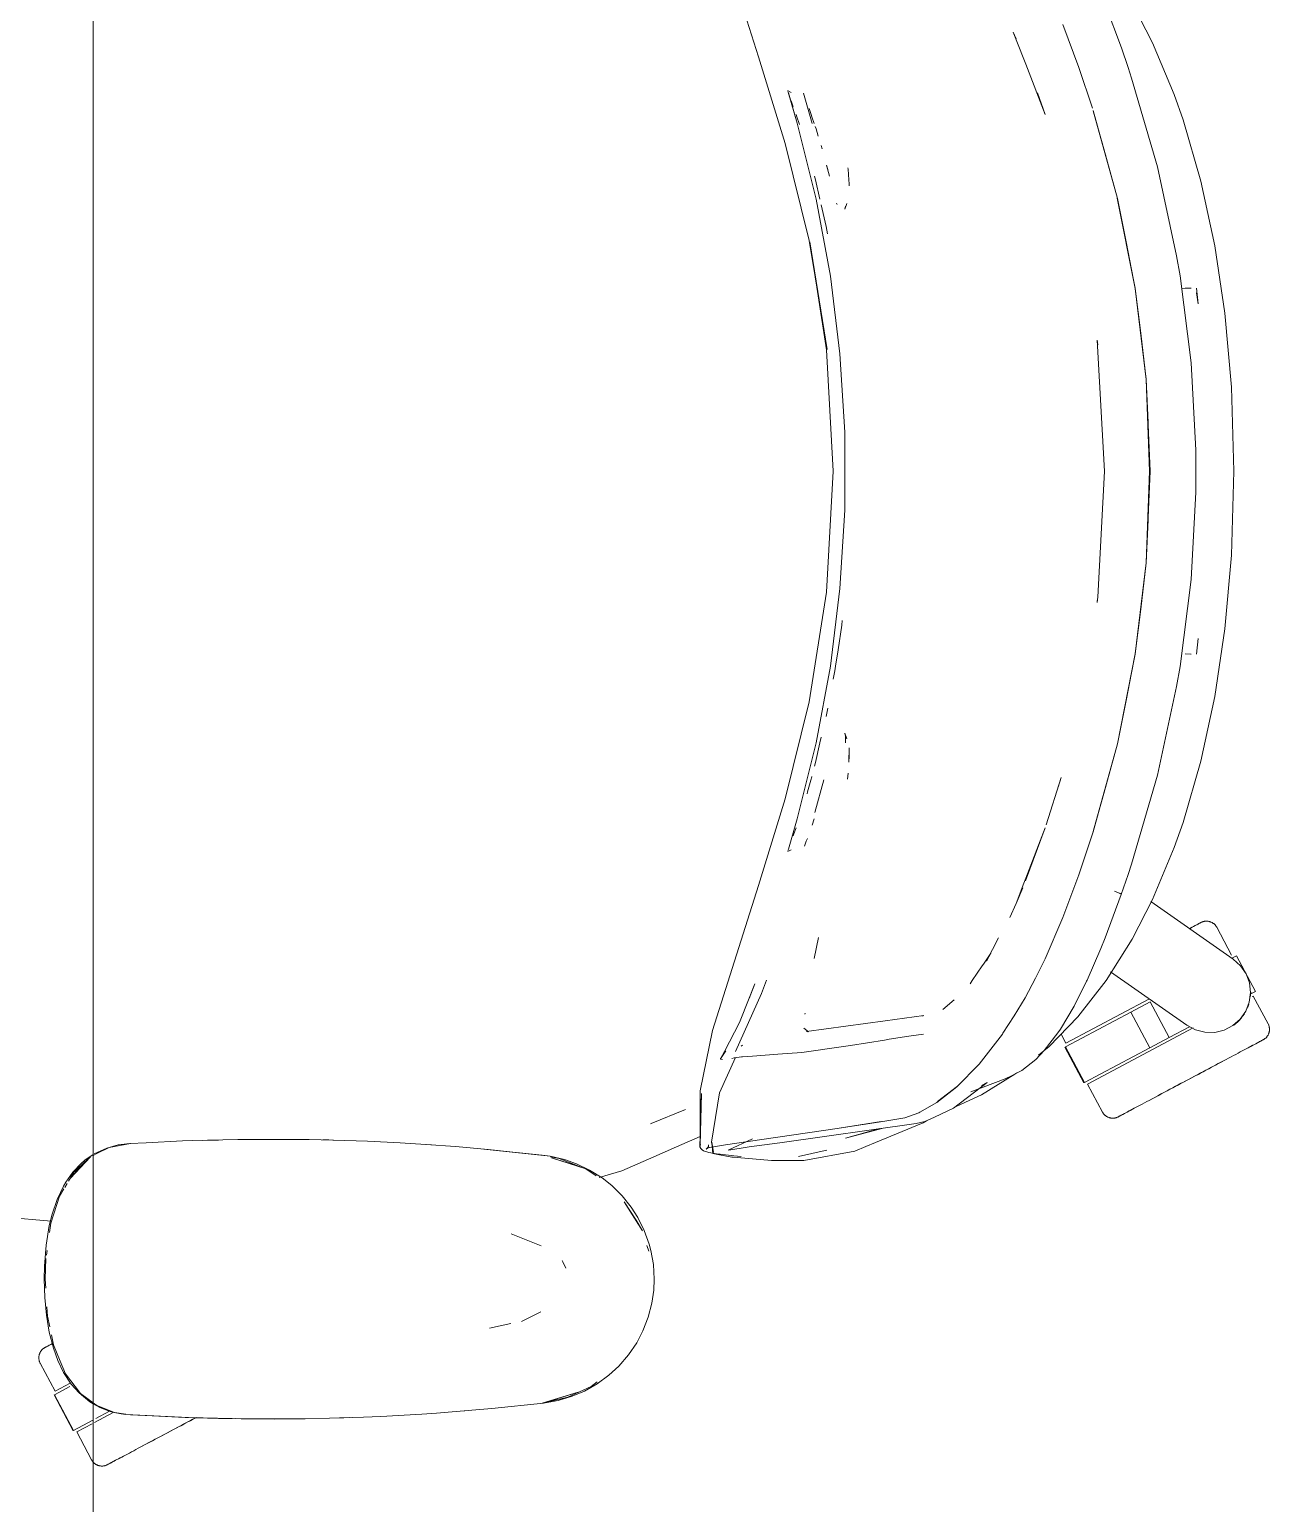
# Model space of a CAD drawing. Header units: millimetres. Extents: x 79795 to 317870, y -36033 to 97293.
# Drawn here: x 202254 to 202683, y 31773 to 32284 of the extents above; entities that cross this region are included whole.
import ezdxf

# ---------------------------------------------------------------- set-up
doc = ezdxf.new("R2010")
doc.units = ezdxf.units.MM
doc.header["$MEASUREMENT"] = 0
doc.layers.add('G-IMPT', color=8, linetype='CONTINUOUS', lineweight=9)
doc.layers.add('I-FURN', color=8, linetype='CONTINUOUS', lineweight=9)

msp = doc.modelspace()

# ---------------------------------------------------------------- linework, layer by layer
at = {"layer": 'G-IMPT'}
for p, q in [((202506.21, 32274.12), (202490.22, 32324.36)), ((202631.87, 32277.21), (202626.27, 32292.28)), ((202642.68, 32279.01), (202635.59, 32292.78)), ((202598.14, 32273.35), (202594.41, 32282.68)), ((202594.41, 32282.68), (202595.41, 32280.43)), ((202617.1, 32270.43), (202611.65, 32285.31)), ((202631.87, 32277.21), (202634.22, 32270.39)), ((202650.2, 32261.03), (202642.68, 32279.01)), ((202515.4, 32244.15), (202506.21, 32274.12)), ((202598.8, 32271.62), (202598.14, 32273.35)), ((202605.51, 32254.18), (202598.8, 32271.62)), ((202617.1, 32270.43), (202621.83, 32256.37)), ((202635.41, 32266.78), (202634.22, 32270.39)), ((202635.41, 32266.78), (202644.35, 32235.96)), ((202516.36, 32262.32), (202516.49, 32262.56)), ((202519.62, 32251.1), (202516.36, 32262.32)), ((202519.62, 32251.1), (202516.51, 32261.92)), ((202516.56, 32261.63), (202516.51, 32261.92)), ((202519.62, 32251.1), (202516.56, 32261.63)), ((202517.45, 32261.78), (202516.83, 32262.17)), ((202517.45, 32261.78), (202517.23, 32261.93)), ((202524.82, 32251.09), (202521.78, 32261.52)), ((202605.51, 32254.18), (202602.79, 32261.61)), ((202650.2, 32261.03), (202653.28, 32252.3)), ((202517.9, 32257.85), (202517.5, 32258.92)), ((202518.25, 32256.87), (202517.9, 32257.85)), ((202523.69, 32256.27), (202524.46, 32254.11)), ((202625.84, 32242.26), (202622.07, 32255.43)), ((202630.5, 32225.02), (202622.07, 32255.43)), ((202630.5, 32225.02), (202622.11, 32255.52)), ((202519.23, 32254.12), (202519.52, 32253.32)), ((202520.25, 32251.09), (202519.52, 32253.32)), ((202526.17, 32224.78), (202519.62, 32251.1)), ((202520.25, 32251.09), (202520.4, 32250.64)), ((202524.71, 32253.39), (202524.46, 32254.11)), ((202524.71, 32253.39), (202525.48, 32251.09)), ((202525.86, 32249.96), (202526.11, 32249.17)), ((202653.28, 32252.3), (202659.45, 32231.06)), ((202526.11, 32249.17), (202526.89, 32246.68)), ((202515.4, 32244.15), (202523.71, 32210.46)), ((202527.88, 32243.39), (202528.22, 32242.27)), ((202625.84, 32242.26), (202630.5, 32225.02)), ((202529.8, 32236.6), (202530.79, 32232.73)), ((202529.8, 32236.6), (202530.19, 32235.07)), ((202537.22, 32235.24), (202537.18, 32235.72)), ((202537.49, 32231.54), (202537.22, 32235.24)), ((202651.02, 32205.17), (202644.35, 32235.96)), ((202525.94, 32231.51), (202525.6, 32232.8)), ((202527.49, 32224.76), (202525.94, 32231.51)), ((202537.49, 32231.54), (202537.59, 32230.16)), ((202537.6, 32229.46), (202537.59, 32230.16)), ((202659.45, 32231.06), (202664.26, 32208.69)), ((202526.17, 32224.78), (202531.1, 32198.11)), ((202636.67, 32193.89), (202630.45, 32225.13)), ((202630.45, 32225.13), (202636.67, 32193.97)), ((202630.5, 32225.02), (202633.57, 32210)), ((202529.65, 32215.37), (202527.95, 32222.79)), ((202533.39, 32222.97), (202533.25, 32223.38)), ((202536.06, 32221.37), (202536.74, 32223.32)), ((202536.06, 32221.37), (202536.27, 32222.42)), ((202530.12, 32212.74), (202529.65, 32215.37)), ((202523.71, 32210.46), (202529.97, 32172.72)), ((202529.7, 32172.55), (202523.97, 32210.08)), ((202529.97, 32172.72), (202523.97, 32210.08)), ((202636.67, 32193.89), (202633.57, 32210)), ((202652.2, 32198.25), (202651.02, 32205.17)), ((202667.76, 32185.27), (202664.26, 32208.69)), ((202531.1, 32198.11), (202534.4, 32171.19)), ((202640.49, 32162.38), (202636.67, 32193.97)), ((202638.61, 32178.41), (202636.67, 32193.89)), ((202640.45, 32162.34), (202636.67, 32193.89)), ((202656.02, 32168.08), (202652.2, 32198.25)), ((202652.76, 32193.89), (202654, 32193.93)), ((202656.09, 32194.01), (202654, 32193.93)), ((202656.09, 32194.01), (202655.98, 32194.01)), ((202657.85, 32193.98), (202658.5, 32188.56)), ((202657.93, 32192.33), (202658.5, 32188.56)), ((202670.02, 32159.7), (202667.76, 32185.27)), ((202638.61, 32178.41), (202640.45, 32162.34)), ((202623.45, 32175.84), (202623.49, 32175.59)), ((202623.73, 32174.29), (202623.49, 32175.59)), ((202626, 32130.56), (202623.5, 32175.9)), ((202623.5, 32175.9), (202623.73, 32174.29)), ((202529.7, 32172.55), (202532.06, 32130.56)), ((202536.05, 32144.12), (202534.4, 32171.19)), ((202657.63, 32137.87), (202656.02, 32168.08)), ((202640.45, 32162.34), (202641.13, 32147.44)), ((202640.45, 32162.34), (202641.6, 32130.56)), ((202641.83, 32130.56), (202640.49, 32162.38)), ((202670.87, 32130.56), (202670.02, 32159.7)), ((202641.13, 32147.44), (202641.6, 32130.56)), ((202536.05, 32117), (202536.05, 32144.12)), ((202657.63, 32137.87), (202657.73, 32130.56)), ((202529.7, 32088.57), (202532.06, 32130.56)), ((202626.06, 32130.56), (202623.73, 32086.83)), ((202626, 32130.56), (202623.73, 32086.83)), ((202640.45, 32098.78), (202641.6, 32130.56)), ((202640.49, 32098.74), (202641.83, 32130.56)), ((202641.13, 32113.68), (202641.6, 32130.56)), ((202657.63, 32123.25), (202657.73, 32130.56)), ((202670.02, 32101.42), (202670.87, 32130.56)), ((202657.63, 32123.25), (202656.02, 32093.05)), ((202536.05, 32117), (202534.4, 32089.93)), ((202641.13, 32113.68), (202640.45, 32098.78)), ((202640.45, 32098.78), (202636.67, 32067.23)), ((202640.49, 32098.74), (202636.67, 32067.15)), ((202640.45, 32098.78), (202638.61, 32082.71)), ((202667.76, 32075.85), (202670.02, 32101.42)), ((202656.02, 32093.05), (202652.2, 32062.88)), ((202523.71, 32050.66), (202529.7, 32088.57)), ((202531.1, 32063.01), (202534.4, 32089.93)), ((202623.73, 32086.83), (202623.47, 32085.06)), ((202623.73, 32086.83), (202623.49, 32085.53)), ((202623.45, 32085.28), (202623.49, 32085.53)), ((202636.67, 32067.23), (202638.61, 32082.71)), ((202533.73, 32068.64), (202535.02, 32077.16)), ((202535.02, 32077.16), (202535.2, 32078.82)), ((202657.85, 32067.15), (202658.5, 32072.56)), ((202664.26, 32052.43), (202667.76, 32075.85)), ((202533.73, 32068.64), (202532.87, 32063.01)), ((202630.5, 32036.1), (202636.67, 32067.23)), ((202630.5, 32036.1), (202636.67, 32067.15)), ((202636.67, 32067.23), (202633.57, 32051.12)), ((202654, 32067.19), (202656.09, 32067.11)), ((202656.09, 32067.11), (202655.98, 32067.12)), ((202526.17, 32036.34), (202531.1, 32063.01)), ((202532.07, 32058.48), (202532.63, 32061.39)), ((202532.87, 32063.01), (202532.63, 32061.39)), ((202652.2, 32062.88), (202651.02, 32055.96)), ((202644.35, 32025.17), (202651.02, 32055.96)), ((202523.71, 32050.66), (202515.4, 32016.98)), ((202630.5, 32036.1), (202633.57, 32051.12)), ((202659.45, 32030.07), (202664.26, 32052.43)), ((202530.15, 32048.38), (202529.61, 32045.56)), ((202526.17, 32036.34), (202519.62, 32010.02)), ((202525.94, 32029.61), (202527.49, 32036.36)), ((202527.95, 32038.33), (202527.49, 32036.36)), ((202536.27, 32038.7), (202536.06, 32039.75)), ((202536.06, 32039.75), (202536.74, 32037.8)), ((202536.27, 32038.7), (202536.31, 32036.4)), ((202536.32, 32036.54), (202536.31, 32036.4)), ((202630.5, 32036.1), (202622.07, 32005.69)), ((202630.5, 32036.1), (202622.11, 32005.6)), ((202625.84, 32018.86), (202630.5, 32036.1)), ((202537.6, 32034.69), (202537.51, 32029.64)), ((202537.51, 32029.64), (202537.59, 32031.91)), ((202537.6, 32034.69), (202537.59, 32031.91)), ((202653.28, 32008.82), (202659.45, 32030.07)), ((202525.94, 32029.61), (202525.6, 32028.31)), ((202537.2, 32025.84), (202536.98, 32023.75)), ((202644.35, 32025.17), (202635.41, 31994.34)), ((202524.32, 32023.45), (202523.21, 32019.45)), ((202524.32, 32023.45), (202524.64, 32024.59)), ((202524.64, 32024.59), (202524.68, 32024.77)), ((202525.66, 32012.23), (202528.84, 32023.59)), ((202611.05, 32024.42), (202605.79, 32007.93)), ((202611.05, 32024.42), (202609.97, 32020.98)), ((202506.21, 31987), (202515.4, 32016.98)), ((202523.21, 32019.45), (202523, 32018.76)), ((202625.84, 32018.86), (202622.07, 32005.69)), ((202519.62, 32010.02), (202516.55, 31999.6)), ((202525.46, 32010.03), (202524.74, 32007.82)), ((202518.46, 32004.83), (202518.22, 32004.17)), ((202518.46, 32004.83), (202519.21, 32006.92)), ((202605.51, 32006.94), (202598.7, 31988.54)), ((202605.51, 32006.94), (202598.8, 31989.5)), ((202622.11, 32005.6), (202617.1, 31990.69)), ((202653.28, 32008.82), (202650.2, 32000.09)), ((202516.41, 31999.03), (202516.48, 31999.33)), ((202516.48, 31999.33), (202516.55, 31999.6)), ((202517.45, 31999.34), (202516.83, 31998.96)), ((202517.45, 31999.34), (202517.23, 31999.19)), ((202522.75, 32002.27), (202522.14, 32000.61)), ((202522.75, 32002.27), (202523.12, 32003.28)), ((202650.2, 32000.09), (202642.68, 31982.11)), ((202516.36, 31998.8), (202516.41, 31999.03)), ((202516.44, 31998.57), (202516.36, 31998.8)), ((202635.41, 31994.34), (202634.22, 31990.73)), ((202598.8, 31989.5), (202598.14, 31987.77)), ((202611.65, 31975.81), (202617.1, 31990.69)), ((202631.81, 31983.8), (202634.22, 31990.73)), ((202506.21, 31987), (202490.22, 31936.76)), ((202595.41, 31980.69), (202598.14, 31987.77)), ((202595.41, 31980.69), (202597.72, 31986.13)), ((202630.58, 31984.58), (202629.52, 31985.01)), ((202629.52, 31985.01), (202630.12, 31984.78)), ((202630.58, 31984.58), (202630.12, 31984.78)), ((202630.58, 31984.58), (202631.22, 31984.3)), ((202630.58, 31984.58), (202631.41, 31984.2)), ((202631.22, 31984.3), (202631.41, 31984.2)), ((202631.81, 31983.93), (202631.41, 31984.2)), ((202631.41, 31984.2), (202631.8, 31983.98)), ((202631.81, 31983.93), (202631.8, 31983.98)), ((202593.22, 31975.84), (202595.41, 31980.69)), ((202626.27, 31968.84), (202631.85, 31983.8)), ((202631.85, 31983.8), (202631.81, 31983.93)), ((202631.81, 31983.93), (202631.81, 31983.8)), ((202635.59, 31968.34), (202642.68, 31982.11)), ((202611.65, 31975.81), (202605.47, 31961.58)), ((202526.93, 31968.89), (202525.52, 31961.63)), ((202589.35, 31968.8), (202585.16, 31960.69)), ((202624.79, 31965.16), (202626.27, 31968.84)), ((202620.02, 31954.2), (202624.79, 31965.16)), ((202626.62, 31954.04), (202635.59, 31968.34)), ((202583.71, 31959.13), (202580.22, 31954)), ((202584.1, 31959.71), (202583.71, 31959.13)), ((202586.66, 31963.47), (202584.1, 31959.71)), ((202586.66, 31963.47), (202585.16, 31960.69)), ((202602.08, 31954.86), (202605.47, 31961.58)), ((202508.94, 31954.17), (202507.2, 31949.58)), ((202580.22, 31954), (202579.47, 31952.9)), ((202602.08, 31954.86), (202598.51, 31948.06)), ((202620.02, 31954.2), (202615.5, 31945.15)), ((202619.8, 31953.76), (202615.5, 31945.15)), ((202620.02, 31954.2), (202615.8, 31945.75)), ((202626.62, 31954.04), (202616.81, 31941.44)), ((202619.8, 31953.76), (202620.02, 31954.2)), ((202507.2, 31949.58), (202498.28, 31929.42)), ((202502.9, 31947.95), (202504.92, 31952.84)), ((202504.92, 31952.84), (202502.9, 31947.74)), ((202502.9, 31947.74), (202504.69, 31952.27)), ((202499.65, 31939.48), (202502.9, 31947.95)), ((202573.94, 31947.37), (202570.04, 31944.03)), ((202594.74, 31941.84), (202598.51, 31948.06)), ((202615.5, 31945.15), (202610.76, 31937.15)), ((202615.5, 31945.15), (202615.8, 31945.75)), ((202499.65, 31939.48), (202494.37, 31929.37)), ((202522.25, 31942.41), (202522.3, 31942.76)), ((202550.09, 31940.09), (202522.76, 31936.35)), ((202550.09, 31940.09), (202563.44, 31941.87)), ((202563.44, 31941.87), (202562.97, 31941.72)), ((202594.74, 31941.84), (202590.86, 31935.74)), ((202606.85, 31931.15), (202616.81, 31941.44)), ((202490.22, 31936.76), (202486.03, 31915.8)), ((202521.9, 31937.47), (202523.46, 31936.22)), ((202522.76, 31936.35), (202523.02, 31936.3)), ((202523.25, 31936.26), (202523.02, 31936.3)), ((202538.01, 31931.54), (202549.78, 31933.41)), ((202551.44, 31933.67), (202549.78, 31933.41)), ((202558.28, 31934.73), (202551.44, 31933.67)), ((202558.28, 31934.73), (202563.35, 31935.48)), ((202582.67, 31925.05), (202590.69, 31935.48)), ((202590.69, 31935.48), (202590.86, 31935.74)), ((202605.18, 31929.73), (202609.9, 31935.86)), ((202609.9, 31935.86), (202610.76, 31937.15)), ((202493.02, 31926.91), (202494.86, 31929.62)), ((202493.02, 31926.91), (202494.37, 31929.37)), ((202500.65, 31931.59), (202500.22, 31931.32)), ((202504.07, 31927.82), (202500.67, 31927.57)), ((202504.07, 31927.82), (202512.92, 31928.46)), ((202521.16, 31929.08), (202512.92, 31928.46)), ((202521.24, 31929.09), (202521.16, 31929.08)), ((202521.24, 31929.09), (202536.46, 31931.3)), ((202536.46, 31931.3), (202538.01, 31931.54)), ((202605.18, 31929.73), (202602.29, 31926.7)), ((202603.18, 31928.15), (202606.85, 31931.15)), ((202492.66, 31915.1), (202498.24, 31927.39)), ((202493.02, 31926.91), (202492.99, 31927.08)), ((202493.05, 31926.78), (202493.02, 31926.91)), ((202493.73, 31926.63), (202493.05, 31926.78)), ((202497, 31926.95), (202497.77, 31927.22)), ((202497.83, 31927.24), (202497.77, 31927.22)), ((202500.3, 31927.53), (202497.83, 31927.24)), ((202500.3, 31927.53), (202500.67, 31927.57)), ((202574.94, 31917.15), (202582.67, 31925.05)), ((202596.29, 31922.23), (202597.43, 31922.84)), ((202597.43, 31922.84), (202602.29, 31926.7)), ((202585.37, 31918.7), (202573.72, 31909.79)), ((202579.72, 31915.47), (202591.62, 31919.98)), ((202585.37, 31918.7), (202583.42, 31917.59)), ((202594.93, 31921.53), (202583.48, 31914.41)), ((202593.85, 31921.05), (202591.62, 31919.98)), ((202596.29, 31922.23), (202593.85, 31921.05)), ((202594.93, 31921.53), (202595.7, 31922.04)), ((202486.47, 31914.92), (202485.88, 31896.47)), ((202486.03, 31915.8), (202485.98, 31896.94)), ((202486.47, 31914.92), (202485.98, 31896.94)), ((202492.66, 31915.1), (202489.94, 31898.06)), ((202574.94, 31917.15), (202567.97, 31911.73)), ((202568.2, 31912.05), (202575.14, 31917.45)), ((202568.2, 31912.05), (202571.57, 31914.64)), ((202575.14, 31917.45), (202571.57, 31914.64)), ((202583.48, 31914.41), (202574.86, 31910.43)), ((202480.88, 31909.37), (202469.03, 31904.45)), ((202561.71, 31908.22), (202556.92, 31906.47)), ((202561.71, 31908.22), (202562.13, 31908.44)), ((202567.97, 31911.73), (202562.13, 31908.44)), ((202573.72, 31909.79), (202567.15, 31906.72)), ((202468.76, 31904.34), (202469.03, 31904.45)), ((202533.48, 31902.78), (202502.61, 31898.22)), ((202513.57, 31897.83), (202560.79, 31904.51)), ((202533.48, 31902.78), (202548.67, 31905.11)), ((202534.09, 31902.87), (202549.25, 31905.17)), ((202534.09, 31902.87), (202548.67, 31905.11)), ((202536.37, 31899.38), (202549.32, 31902.89)), ((202536.37, 31899.38), (202548.26, 31902.74)), ((202563.22, 31904.67), (202546.77, 31897.87)), ((202556.92, 31906.47), (202549.25, 31905.17)), ((202560.79, 31904.51), (202563.78, 31905.16)), ((202564.39, 31905.44), (202563.22, 31904.67)), ((202567.15, 31906.72), (202563.78, 31905.16)), ((202281.29, 31896.15), (202288.63, 31897.52)), ((202288.41, 31897.52), (202284.4, 31897.03)), ((202294.07, 31897.81), (202288.41, 31897.52)), ((202294.07, 31897.81), (202306.63, 31898.42)), ((202310.18, 31898.55), (202306.63, 31898.42)), ((202325.85, 31898.93), (202310.18, 31898.55)), ((202313.58, 31898.61), (202316.91, 31898.75)), ((202319.12, 31898.75), (202316.91, 31898.75)), ((202325.85, 31898.93), (202330.36, 31898.98)), ((202330.36, 31898.98), (202345.07, 31898.97)), ((202350.55, 31898.9), (202345.07, 31898.97)), ((202350.55, 31898.9), (202362.85, 31898.6)), ((202357.32, 31898.76), (202355.24, 31898.76)), ((202358.98, 31898.68), (202357.32, 31898.76)), ((202370.73, 31898.31), (202362.85, 31898.6)), ((202370.73, 31898.31), (202382.04, 31897.77)), ((202390.91, 31897.21), (202382.04, 31897.77)), ((202390.91, 31897.21), (202401.2, 31896.48)), ((202392.95, 31897.07), (202391.05, 31897.16)), ((202477.82, 31896.34), (202485.99, 31899.91)), ((202485.86, 31896.36), (202486.05, 31897.22)), ((202486.05, 31897.22), (202486.02, 31897.11)), ((202490.63, 31894.48), (202489.94, 31898.06)), ((202490.63, 31894.48), (202490, 31898.02)), ((202490, 31898.02), (202490.39, 31894.07)), ((202502.61, 31898.22), (202494.76, 31897.11)), ((202504.16, 31899.21), (202495.73, 31895.2)), ((202513.57, 31897.83), (202502.91, 31896.39)), ((202546.77, 31897.87), (202543.41, 31896.48)), ((202267.89, 31885.56), (202274.79, 31892.95)), ((202269.08, 31887.64), (202274.79, 31892.95)), ((202274.79, 31892.95), (202272.38, 31890.72)), ((202275.76, 31893.72), (202272.9, 31891.77)), ((202277.03, 31894.05), (202275.76, 31893.43)), ((202276.12, 31893.97), (202280.45, 31895.96)), ((202277.03, 31894.05), (202281.29, 31896.15)), ((202284.4, 31897.03), (202280.45, 31895.96)), ((202392.95, 31897.07), (202394.37, 31896.94)), ((202412.59, 31895.5), (202401.2, 31896.48)), ((202434.03, 31893.14), (202411.08, 31895.6)), ((202411.08, 31895.6), (202431.21, 31893.48)), ((202434.03, 31893.14), (202412.59, 31895.5)), ((202434.03, 31893.14), (202431.21, 31893.48)), ((202434.03, 31893.14), (202438.99, 31891.99)), ((202434.11, 31892.93), (202437.16, 31892.35)), ((202446.38, 31888.74), (202434.53, 31892.56)), ((202443.67, 31889.65), (202434.53, 31892.56)), ((202437.16, 31892.35), (202445.34, 31889.15)), ((202458.86, 31888.06), (202469.99, 31892.92)), ((202469.99, 31892.92), (202477.82, 31896.34)), ((202485.86, 31896.36), (202486.25, 31895.78)), ((202485.88, 31896.47), (202485.98, 31896.94)), ((202485.98, 31896.94), (202486.02, 31897.11)), ((202486.62, 31895.29), (202486.25, 31895.78)), ((202486.62, 31895.29), (202487.16, 31894.97)), ((202489.02, 31894.42), (202487.16, 31894.97)), ((202489.11, 31896.17), (202488.01, 31895.61)), ((202488.51, 31896.01), (202488.01, 31895.61)), ((202488.49, 31896), (202494.76, 31897.11)), ((202489.11, 31896.17), (202488.49, 31896)), ((202488.84, 31896.55), (202488.51, 31896.01)), ((202488.84, 31896.55), (202488.91, 31897.05)), ((202492.3, 31893.88), (202489.02, 31894.42)), ((202492.72, 31893.62), (202490.39, 31894.07)), ((202492.3, 31893.88), (202492.92, 31893.8)), ((202492.72, 31893.62), (202496.97, 31892.81)), ((202497.6, 31893.29), (202492.92, 31893.8)), ((202495.73, 31895.2), (202496.59, 31895.35)), ((202496.59, 31895.35), (202501.61, 31896.18)), ((202497.44, 31892.77), (202496.97, 31892.81)), ((202506.76, 31891.96), (202497.44, 31892.77)), ((202497.6, 31893.29), (202500.19, 31893.07)), ((202501.61, 31896.18), (202502.91, 31896.39)), ((202519.99, 31893.06), (202529.3, 31895.1)), ((202521.85, 31891.65), (202539.55, 31894.89)), ((202529.3, 31895.1), (202529.87, 31895.26)), ((202539.55, 31894.89), (202543.41, 31896.48)), ((202268.72, 31887.59), (202266.27, 31884.13)), ((202267.2, 31884.49), (202269.08, 31887.64)), ((202267.89, 31885.56), (202269.17, 31887.03)), ((202271.58, 31890.63), (202268.72, 31887.59)), ((202269.3, 31887.18), (202272.38, 31890.72)), ((202271.58, 31890.63), (202272.9, 31891.77)), ((202443.12, 31890.54), (202438.99, 31891.99)), ((202447.7, 31888.35), (202443.12, 31890.54)), ((202446.38, 31888.74), (202443.67, 31889.65)), ((202446.38, 31888.74), (202449.96, 31886.32)), ((202447.7, 31888.35), (202452.03, 31885.62)), ((202458.86, 31888.06), (202451.04, 31885.81)), ((202506.76, 31891.96), (202510.72, 31891.62)), ((202510.72, 31891.62), (202514.89, 31891.62)), ((202521.85, 31891.65), (202514.89, 31891.62)), ((202263.26, 31878.12), (202265.46, 31882.76)), ((202265.46, 31882.76), (202266.27, 31884.13)), ((202265.87, 31882.26), (202266.73, 31883.7)), ((202455.34, 31883), (202452.03, 31885.62)), ((202458.94, 31879.45), (202455.34, 31883)), ((202261.09, 31869.95), (202264.12, 31879.34)), ((202261.52, 31873.04), (202263.26, 31878.12)), ((202264.12, 31879.34), (202265.59, 31881.79)), ((202458.94, 31879.45), (202462.13, 31875.47)), ((202465.99, 31867.32), (202459.67, 31877.27)), ((202463.83, 31871), (202459.67, 31877.27)), ((202261.22, 31870.57), (202245.35, 31872.01)), ((202261.52, 31873.04), (202260.54, 31869.11)), ((202464.4, 31871.93), (202462.13, 31875.47)), ((202466.64, 31867.42), (202464.4, 31871.93)), ((202260.54, 31869.11), (202259.42, 31862.35)), ((202260.63, 31866.66), (202261.09, 31869.95)), ((202465.99, 31867.32), (202463.83, 31871)), ((202466.64, 31867.42), (202468.35, 31862.64)), ((202258.85, 31855.03), (202259.42, 31862.35)), ((202420.51, 31866.24), (202430.94, 31862.1)), ((202467.55, 31862.21), (202468.17, 31860.18)), ((202468.91, 31860.51), (202468.35, 31862.64)), ((202259.37, 31857.69), (202259.13, 31850.52)), ((202259.53, 31858.84), (202259.76, 31860.47)), ((202438.46, 31856.57), (202438.16, 31857.02)), ((202439.48, 31854.35), (202438.46, 31856.57)), ((202469.79, 31855.57), (202468.91, 31860.51)), ((202258.85, 31855.03), (202258.76, 31850.52)), ((202470.09, 31850.52), (202469.79, 31855.57)), ((202258.76, 31850.52), (202258.94, 31844.19)), ((202259.33, 31847.42), (202259.13, 31850.52)), ((202469.27, 31842.16), (202469.92, 31846.68)), ((202470.09, 31850.52), (202469.92, 31846.68)), ((202259.51, 31838.04), (202258.94, 31844.19)), ((202469.27, 31842.16), (202468.01, 31837.3)), ((202259.51, 31838.04), (202260.51, 31832.1)), ((202259.92, 31837.7), (202259.72, 31840.9)), ((202260.69, 31833.95), (202259.92, 31837.7)), ((202430.84, 31839.15), (202424.06, 31835.88)), ((202466.18, 31832.59), (202468.01, 31837.3)), ((202261.94, 31826.62), (202260.51, 31832.1)), ((202261.96, 31827.74), (202261.25, 31831.2)), ((202413.01, 31833.54), (202420.44, 31835.12)), ((202463.99, 31828.42), (202466.18, 31832.59)), ((202261.94, 31826.62), (202263.52, 31822.29)), ((202261.96, 31827.74), (202264.29, 31822.11)), ((202463.99, 31828.42), (202461.16, 31824.25)), ((202265.5, 31818.22), (202263.52, 31822.29)), ((202266.13, 31817.72), (202264.29, 31822.11)), ((202461.16, 31824.25), (202457.83, 31820.42)), ((202265.5, 31818.22), (202268.16, 31814.17)), ((202271.35, 31810.93), (202266.13, 31817.72)), ((202454.4, 31817.25), (202450.31, 31814.26)), ((202454.4, 31817.25), (202457.83, 31820.42)), ((202268.16, 31814.17), (202270.83, 31811.13)), ((202274.57, 31808.05), (202270.83, 31811.13)), ((202275.76, 31807.66), (202271.35, 31810.93)), ((202431.21, 31807.57), (202443.67, 31811.4)), ((202443.67, 31811.4), (202434.53, 31808.49)), ((202440.18, 31809.62), (202448.25, 31813.35)), ((202445.87, 31811.75), (202441.63, 31809.93)), ((202445.87, 31811.75), (202450.31, 31814.26)), ((202450.35, 31814.95), (202448.25, 31813.35)), ((202275.76, 31807.37), (202274.57, 31808.05)), ((202276.97, 31806.76), (202275.76, 31807.66)), ((202278, 31806.1), (202275.76, 31807.37)), ((202283.17, 31804.35), (202276.97, 31806.76)), ((202278, 31806.1), (202281.64, 31804.7)), ((202394.61, 31804.08), (202409.67, 31805.32)), ((202409.67, 31805.32), (202413.8, 31805.67)), ((202413.8, 31805.67), (202431.73, 31807.57)), ((202431.21, 31807.57), (202434.53, 31808.49)), ((202431.73, 31807.57), (202436.77, 31808.47)), ((202440.18, 31809.62), (202431.78, 31807.7)), ((202441.63, 31809.93), (202436.77, 31808.47)), ((202282.99, 31804.33), (202281.64, 31804.7)), ((202282.99, 31804.33), (202285.38, 31803.89)), ((202283.17, 31804.35), (202287.01, 31803.77)), ((202287.03, 31803.64), (202285.38, 31803.89)), ((202307.6, 31802.59), (202287.03, 31803.64)), ((202308.81, 31802.55), (202287.03, 31803.64)), ((202287.03, 31803.64), (202288.63, 31803.52)), ((202308.81, 31802.55), (202288.63, 31803.52)), ((202329, 31802.09), (202307.6, 31802.59)), ((202319.17, 31802.25), (202307.6, 31802.59)), ((202307.6, 31802.59), (202308.81, 31802.55)), ((202329, 31802.09), (202308.81, 31802.55)), ((202349.18, 31802.13), (202319.17, 31802.25)), ((202329, 31802.09), (202319.17, 31802.25)), ((202319.17, 31802.25), (202338.39, 31802.04)), ((202326.96, 31802.11), (202325.05, 31802.18)), ((202329, 31802.12), (202326.96, 31802.11)), ((202349.18, 31802.13), (202329, 31802.09)), ((202349.18, 31802.13), (202338.39, 31802.04)), ((202349.18, 31802.13), (202357.6, 31802.3)), ((202369.36, 31802.69), (202357.6, 31802.3)), ((202362.54, 31802.43), (202361.04, 31802.42)), ((202364.48, 31802.55), (202362.54, 31802.43)), ((202369.36, 31802.69), (202375.39, 31802.94)), ((202389.52, 31803.75), (202375.39, 31802.94)), ((202394.61, 31804.08), (202389.52, 31803.75)), ((202402.8, 31804.73), (202404.47, 31804.89))]:
    msp.add_line(p, q, dxfattribs=at)
at = {"layer": 'I-FURN'}
for p, q in [((202275.76, 31408.33), (202275.76, 32808.33)), ((202275.76, 32808.33), (202275.76, 31408.33)), ((202642.06, 31981.44), (202670.65, 31961.42)), ((202658.6, 31973.68), (202658.84, 31973.81)), ((202658.96, 31973.87), (202658.74, 31973.75)), ((202658.84, 31973.81), (202659.04, 31973.91)), ((202659.14, 31973.96), (202658.96, 31973.87)), ((202659.04, 31973.91), (202659.21, 31974)), ((202659.28, 31974.04), (202659.14, 31973.96)), ((202659.21, 31974), (202659.33, 31974.07)), ((202659.38, 31974.09), (202659.28, 31974.04)), ((202659.33, 31974.07), (202659.41, 31974.11)), ((202659.44, 31974.12), (202659.38, 31974.09)), ((202659.41, 31974.11), (202659.45, 31974.13)), ((202659.46, 31974.13), (202659.44, 31974.12)), ((202659.45, 31974.13), (202659.46, 31974.13)), ((202659.46, 31974.13), (202659.6, 31974.21)), ((202659.6, 31974.21), (202659.75, 31974.27)), ((202659.75, 31974.27), (202659.9, 31974.34)), ((202659.9, 31974.34), (202660.05, 31974.39)), ((202660.05, 31974.39), (202660.2, 31974.44)), ((202660.2, 31974.44), (202660.36, 31974.48)), ((202660.36, 31974.48), (202660.51, 31974.52)), ((202660.51, 31974.52), (202660.67, 31974.55)), ((202660.67, 31974.55), (202660.83, 31974.57)), ((202660.83, 31974.57), (202660.99, 31974.59)), ((202660.99, 31974.59), (202661.15, 31974.6)), ((202661.15, 31974.6), (202661.31, 31974.61)), ((202661.31, 31974.61), (202661.48, 31974.6)), ((202661.48, 31974.6), (202661.64, 31974.6)), ((202661.64, 31974.6), (202661.8, 31974.58)), ((202661.8, 31974.58), (202661.96, 31974.56)), ((202661.96, 31974.56), (202662.12, 31974.53)), ((202662.12, 31974.53), (202662.27, 31974.5)), ((202662.27, 31974.5), (202662.43, 31974.46)), ((202662.43, 31974.46), (202662.58, 31974.41)), ((202662.58, 31974.41), (202662.74, 31974.36)), ((202662.74, 31974.36), (202662.89, 31974.3)), ((202662.89, 31974.3), (202663.03, 31974.24)), ((202663.03, 31974.24), (202663.18, 31974.17)), ((202663.18, 31974.17), (202663.32, 31974.09)), ((202663.32, 31974.09), (202663.46, 31974.01)), ((202663.46, 31974.01), (202663.6, 31973.92)), ((202663.6, 31973.92), (202663.73, 31973.83)), ((202663.73, 31973.83), (202663.86, 31973.73)), ((202655.33, 31971.94), (202655.86, 31972.22)), ((202656.14, 31972.37), (202655.62, 31972.09)), ((202655.86, 31972.22), (202656.36, 31972.49)), ((202656.62, 31972.62), (202656.14, 31972.37)), ((202656.36, 31972.49), (202656.83, 31972.74)), ((202657.06, 31972.86), (202656.62, 31972.62)), ((202656.83, 31972.74), (202657.26, 31972.96)), ((202657.47, 31973.08), (202657.06, 31972.86)), ((202657.26, 31972.96), (202657.65, 31973.17)), ((202657.85, 31973.28), (202657.47, 31973.08)), ((202657.65, 31973.17), (202658.01, 31973.36)), ((202658.18, 31973.46), (202657.85, 31973.28)), ((202658.01, 31973.36), (202658.32, 31973.53)), ((202658.48, 31973.61), (202658.18, 31973.46)), ((202658.32, 31973.53), (202658.6, 31973.68)), ((202658.74, 31973.75), (202658.48, 31973.61)), ((202663.86, 31973.73), (202663.98, 31973.63)), ((202663.98, 31973.63), (202664.1, 31973.52)), ((202664.1, 31973.52), (202664.22, 31973.41)), ((202664.22, 31973.41), (202664.33, 31973.29)), ((202664.33, 31973.29), (202664.43, 31973.17)), ((202664.43, 31973.17), (202664.54, 31973.05)), ((202664.54, 31973.05), (202664.63, 31972.92)), ((202664.63, 31972.92), (202664.72, 31972.78)), ((202664.72, 31972.78), (202664.81, 31972.65)), ((202664.81, 31972.65), (202664.89, 31972.51)), ((202664.89, 31972.51), (202664.91, 31972.47)), ((202670.06, 31962.78), (202664.91, 31972.47)), ((202670.41, 31961.84), (202671.81, 31962.58)), ((202670.5, 31961.88), (202670.41, 31961.84)), ((202670.65, 31961.42), (202673.16, 31959.17)), ((202678.38, 31950.22), (202671.81, 31962.58)), ((202673.16, 31959.17), (202675.06, 31956.38)), ((202654.6, 31938.5), (202628.17, 31957)), ((202675.06, 31956.38), (202676.23, 31953.22)), ((202676.62, 31949.86), (202676.19, 31946.52)), ((202676.23, 31953.22), (202676.62, 31949.86)), ((202676.59, 31950.23), (202676.99, 31949.48)), ((202678.38, 31950.22), (202676.99, 31949.48)), ((202676.99, 31949.48), (202677.07, 31949.52)), ((202677.19, 31948.46), (202677.57, 31948.65)), ((202682.72, 31938.97), (202677.57, 31948.65)), ((202612.48, 31931.04), (202635.19, 31943.11)), ((202612.67, 31932.27), (202641.36, 31947.52)), ((202635.19, 31943.11), (202641.83, 31946.64)), ((202641.76, 31930.75), (202635.19, 31943.11)), ((202648.4, 31934.28), (202641.83, 31946.64)), ((202674.97, 31943.37), (202673.04, 31940.61)), ((202676.19, 31946.52), (202674.97, 31943.37)), ((202655.46, 31938.03), (202648.4, 31934.28)), ((202657.57, 31936.91), (202654.6, 31938.5)), ((202670.5, 31938.39), (202667.5, 31936.84)), ((202673.04, 31940.61), (202670.5, 31938.39)), ((202670.78, 31938.59), (202672.2, 31939.75)), ((202672.2, 31939.75), (202674.49, 31942.53)), ((202682.72, 31938.97), (202682.79, 31938.83)), ((202682.79, 31938.83), (202682.86, 31938.68)), ((202682.86, 31938.68), (202682.92, 31938.53)), ((202682.92, 31938.53), (202682.98, 31938.38)), ((202682.98, 31938.38), (202683.02, 31938.22)), ((202683.02, 31938.22), (202683.07, 31938.07)), ((202683.07, 31938.07), (202683.1, 31937.91)), ((202610.99, 31935.42), (202612.67, 31932.27)), ((202620.18, 31918.14), (202656.78, 31937.6)), ((202648.4, 31934.28), (202641.76, 31930.75)), ((202660.84, 31936.08), (202657.57, 31936.91)), ((202664.22, 31936.06), (202660.84, 31936.08)), ((202667.5, 31936.84), (202664.22, 31936.06)), ((202679.6, 31932.75), (202679.92, 31932.92)), ((202680.07, 31933), (202679.78, 31932.84)), ((202679.92, 31932.92), (202680.2, 31933.06)), ((202680.33, 31933.14), (202680.07, 31933)), ((202680.2, 31933.06), (202680.44, 31933.19)), ((202680.55, 31933.25), (202680.33, 31933.14)), ((202680.44, 31933.19), (202680.64, 31933.3)), ((202680.73, 31933.35), (202680.55, 31933.25)), ((202680.64, 31933.3), (202680.8, 31933.38)), ((202680.87, 31933.42), (202680.73, 31933.35)), ((202680.8, 31933.38), (202680.92, 31933.45)), ((202680.97, 31933.48), (202680.87, 31933.42)), ((202680.92, 31933.45), (202681.01, 31933.49)), ((202681.03, 31933.51), (202680.97, 31933.48)), ((202681.01, 31933.49), (202681.05, 31933.52)), ((202681.05, 31933.52), (202681.03, 31933.51)), ((202681.09, 31933.54), (202681.05, 31933.52)), ((202681.05, 31933.52), (202681.05, 31933.52)), ((202681.23, 31933.62), (202681.09, 31933.54)), ((202681.37, 31933.7), (202681.23, 31933.62)), ((202681.5, 31933.8), (202681.37, 31933.7)), ((202681.63, 31933.89), (202681.5, 31933.8)), ((202681.76, 31933.99), (202681.63, 31933.89)), ((202681.88, 31934.1), (202681.76, 31933.99)), ((202681.99, 31934.21), (202681.88, 31934.1)), ((202682.11, 31934.33), (202681.99, 31934.21)), ((202682.21, 31934.45), (202682.11, 31934.33)), ((202682.32, 31934.57), (202682.21, 31934.45)), ((202682.41, 31934.7), (202682.32, 31934.57)), ((202682.51, 31934.83), (202682.41, 31934.7)), ((202682.59, 31934.97), (202682.51, 31934.83)), ((202682.68, 31935.11), (202682.59, 31934.97)), ((202682.75, 31935.25), (202682.68, 31935.11)), ((202682.82, 31935.39), (202682.75, 31935.25)), ((202682.89, 31935.54), (202682.82, 31935.39)), ((202682.95, 31935.69), (202682.89, 31935.54)), ((202683, 31935.84), (202682.95, 31935.69)), ((202683.04, 31936), (202683, 31935.84)), ((202683.08, 31936.15), (202683.04, 31936)), ((202683.12, 31936.31), (202683.08, 31936.15)), ((202683.1, 31937.91), (202683.13, 31937.75)), ((202683.15, 31936.47), (202683.12, 31936.31)), ((202683.13, 31937.75), (202683.16, 31937.59)), ((202683.17, 31936.63), (202683.15, 31936.47)), ((202683.16, 31937.59), (202683.18, 31937.43)), ((202683.18, 31936.79), (202683.17, 31936.63)), ((202683.18, 31937.43), (202683.19, 31937.27)), ((202683.19, 31936.95), (202683.18, 31936.79)), ((202683.19, 31937.27), (202683.19, 31937.11)), ((202683.19, 31937.11), (202683.19, 31936.95)), ((202612.31, 31930.95), (202618.88, 31918.58)), ((202619.06, 31918.67), (202612.48, 31931.04)), ((202641.76, 31930.75), (202619.06, 31918.67)), ((202669.89, 31927.58), (202670.71, 31928.02)), ((202670.71, 31928.02), (202671.51, 31928.44)), ((202671.51, 31928.44), (202672.29, 31928.86)), ((202672.29, 31928.86), (202673.04, 31929.26)), ((202673.04, 31929.26), (202673.76, 31929.64)), ((202673.76, 31929.64), (202674.45, 31930.01)), ((202674.45, 31930.01), (202675.12, 31930.36)), ((202675.12, 31930.36), (202675.75, 31930.7)), ((202675.75, 31930.7), (202676.35, 31931.02)), ((202676.66, 31931.18), (202676.08, 31930.87)), ((202676.35, 31931.02), (202676.92, 31931.32)), ((202677.21, 31931.48), (202676.66, 31931.18)), ((202676.92, 31931.32), (202677.46, 31931.61)), ((202677.73, 31931.75), (202677.21, 31931.48)), ((202677.46, 31931.61), (202677.96, 31931.87)), ((202678.21, 31932.01), (202677.73, 31931.75)), ((202677.96, 31931.87), (202678.42, 31932.12)), ((202678.66, 31932.25), (202678.21, 31932.01)), ((202678.42, 31932.12), (202678.85, 31932.35)), ((202679.07, 31932.46), (202678.66, 31932.25)), ((202678.85, 31932.35), (202679.25, 31932.56)), ((202679.44, 31932.66), (202679.07, 31932.46)), ((202679.25, 31932.56), (202679.6, 31932.75)), ((202679.78, 31932.84), (202679.44, 31932.66)), ((202661.18, 31922.95), (202660.19, 31922.42)), ((202660.64, 31922.67), (202661.63, 31923.19)), ((202662.15, 31923.47), (202661.18, 31922.95)), ((202661.63, 31923.19), (202662.6, 31923.71)), ((202663.12, 31923.99), (202662.15, 31923.47)), ((202662.6, 31923.71), (202663.57, 31924.22)), ((202664.08, 31924.49), (202663.12, 31923.99)), ((202663.57, 31924.22), (202664.52, 31924.73)), ((202665.02, 31925), (202664.08, 31924.49)), ((202664.52, 31924.73), (202665.45, 31925.22)), ((202665.95, 31925.49), (202665.02, 31925)), ((202665.45, 31925.22), (202666.38, 31925.72)), ((202666.87, 31925.98), (202665.95, 31925.49)), ((202666.38, 31925.72), (202667.28, 31926.2)), ((202667.28, 31926.2), (202668.17, 31926.67)), ((202668.17, 31926.67), (202669.04, 31927.13)), ((202669.04, 31927.13), (202669.89, 31927.58)), ((202620.18, 31918.14), (202625.33, 31908.45)), ((202651.19, 31917.64), (202650.21, 31917.12)), ((202650.66, 31917.36), (202651.64, 31917.88)), ((202652.18, 31918.17), (202651.19, 31917.64)), ((202651.64, 31917.88), (202652.64, 31918.41)), ((202653.18, 31918.7), (202652.18, 31918.17)), ((202652.64, 31918.41), (202653.64, 31918.94)), ((202654.18, 31919.23), (202653.18, 31918.7)), ((202653.64, 31918.94), (202654.64, 31919.47)), ((202655.18, 31919.76), (202654.18, 31919.23)), ((202654.64, 31919.47), (202655.64, 31920.01)), ((202656.19, 31920.3), (202655.18, 31919.76)), ((202655.64, 31920.01), (202656.65, 31920.54)), ((202657.19, 31920.83), (202656.19, 31920.3)), ((202656.65, 31920.54), (202657.65, 31921.08)), ((202658.2, 31921.36), (202657.19, 31920.83)), ((202657.65, 31921.08), (202658.66, 31921.61)), ((202659.19, 31921.9), (202658.2, 31921.36)), ((202658.66, 31921.61), (202659.65, 31922.14)), ((202660.19, 31922.42), (202659.19, 31921.9)), ((202659.65, 31922.14), (202660.64, 31922.67)), ((202640.69, 31912.06), (202641.5, 31912.49)), ((202641.5, 31912.49), (202642.33, 31912.93)), ((202642.79, 31913.18), (202641.95, 31912.73)), ((202642.33, 31912.93), (202643.19, 31913.39)), ((202643.66, 31913.64), (202642.79, 31913.18)), ((202643.19, 31913.39), (202644.07, 31913.85)), ((202644.55, 31914.11), (202643.66, 31913.64)), ((202644.07, 31913.85), (202644.96, 31914.33)), ((202645.46, 31914.59), (202644.55, 31914.11)), ((202644.96, 31914.33), (202645.88, 31914.82)), ((202646.38, 31915.08), (202645.46, 31914.59)), ((202645.88, 31914.82), (202646.81, 31915.31)), ((202647.32, 31915.58), (202646.38, 31915.08)), ((202646.81, 31915.31), (202647.75, 31915.81)), ((202648.27, 31916.09), (202647.32, 31915.58)), ((202647.75, 31915.81), (202648.71, 31916.32)), ((202649.23, 31916.6), (202648.27, 31916.09)), ((202648.71, 31916.32), (202649.68, 31916.84)), ((202650.21, 31917.12), (202649.23, 31916.6)), ((202649.68, 31916.84), (202650.66, 31917.36)), ((202625.35, 31908.42), (202625.33, 31908.45)), ((202625.43, 31908.28), (202625.35, 31908.42)), ((202625.51, 31908.14), (202625.43, 31908.28)), ((202625.61, 31908.01), (202625.51, 31908.14)), ((202625.7, 31907.88), (202625.61, 31908.01)), ((202625.8, 31907.75), (202625.7, 31907.88)), ((202625.91, 31907.63), (202625.8, 31907.75)), ((202626.02, 31907.51), (202625.91, 31907.63)), ((202626.14, 31907.4), (202626.02, 31907.51)), ((202626.26, 31907.29), (202626.14, 31907.4)), ((202631.91, 31907.39), (202631.63, 31907.24)), ((202631.76, 31907.31), (202632.06, 31907.47)), ((202632.23, 31907.56), (202631.91, 31907.39)), ((202632.06, 31907.47), (202632.39, 31907.64)), ((202632.59, 31907.75), (202632.23, 31907.56)), ((202632.39, 31907.64), (202632.76, 31907.84)), ((202632.98, 31907.96), (202632.59, 31907.75)), ((202632.76, 31907.84), (202633.17, 31908.06)), ((202633.41, 31908.19), (202632.98, 31907.96)), ((202633.17, 31908.06), (202633.62, 31908.3)), ((202633.88, 31908.43), (202633.41, 31908.19)), ((202633.62, 31908.3), (202634.1, 31908.55)), ((202634.38, 31908.7), (202633.88, 31908.43)), ((202634.1, 31908.55), (202634.62, 31908.83)), ((202634.91, 31908.98), (202634.38, 31908.7)), ((202634.62, 31908.83), (202635.17, 31909.12)), ((202635.48, 31909.29), (202634.91, 31908.98)), ((202635.17, 31909.12), (202635.75, 31909.43)), ((202635.75, 31909.43), (202636.37, 31909.76)), ((202636.37, 31909.76), (202637.02, 31910.1)), ((202637.02, 31910.1), (202637.7, 31910.46)), ((202637.7, 31910.46), (202638.4, 31910.84)), ((202638.4, 31910.84), (202639.14, 31911.23)), ((202639.14, 31911.23), (202639.9, 31911.64)), ((202639.9, 31911.64), (202640.69, 31912.06)), ((202626.38, 31907.19), (202626.26, 31907.29)), ((202626.51, 31907.09), (202626.38, 31907.19)), ((202626.64, 31907), (202626.51, 31907.09)), ((202626.78, 31906.91), (202626.64, 31907)), ((202626.91, 31906.83), (202626.78, 31906.91)), ((202627.06, 31906.75), (202626.91, 31906.83)), ((202627.2, 31906.68), (202627.06, 31906.75)), ((202627.35, 31906.62), (202627.2, 31906.68)), ((202627.5, 31906.56), (202627.35, 31906.62)), ((202627.65, 31906.51), (202627.5, 31906.56)), ((202627.81, 31906.46), (202627.65, 31906.51)), ((202627.96, 31906.42), (202627.81, 31906.46)), ((202628.12, 31906.39), (202627.96, 31906.42)), ((202628.28, 31906.36), (202628.12, 31906.39)), ((202628.44, 31906.34), (202628.28, 31906.36)), ((202628.6, 31906.33), (202628.44, 31906.34)), ((202628.76, 31906.32), (202628.6, 31906.33)), ((202628.92, 31906.32), (202628.76, 31906.32)), ((202629.08, 31906.32), (202628.92, 31906.32)), ((202629.24, 31906.33), (202629.08, 31906.32)), ((202629.4, 31906.35), (202629.24, 31906.33)), ((202629.56, 31906.37), (202629.4, 31906.35)), ((202629.72, 31906.4), (202629.56, 31906.37)), ((202629.88, 31906.44), (202629.72, 31906.4)), ((202630.03, 31906.48), (202629.88, 31906.44)), ((202630.19, 31906.53), (202630.03, 31906.48)), ((202630.34, 31906.59), (202630.19, 31906.53)), ((202630.49, 31906.65), (202630.34, 31906.59)), ((202630.64, 31906.71), (202630.49, 31906.65)), ((202630.78, 31906.79), (202630.64, 31906.71)), ((202630.83, 31906.81), (202630.78, 31906.79)), ((202630.78, 31906.79), (202630.8, 31906.8)), ((202630.78, 31906.79), (202630.78, 31906.79)), ((202630.8, 31906.8), (202630.86, 31906.83)), ((202630.91, 31906.86), (202630.83, 31906.81)), ((202630.86, 31906.83), (202630.96, 31906.88)), ((202631.03, 31906.92), (202630.91, 31906.86)), ((202630.96, 31906.88), (202631.1, 31906.96)), ((202631.19, 31907.01), (202631.03, 31906.92)), ((202631.1, 31906.96), (202631.28, 31907.05)), ((202631.39, 31907.11), (202631.19, 31907.01)), ((202631.28, 31907.05), (202631.5, 31907.17)), ((202631.63, 31907.24), (202631.39, 31907.11)), ((202631.5, 31907.17), (202631.76, 31907.31)), ((202257.6, 31825.53), (202257.69, 31825.66)), ((202257.69, 31825.66), (202257.79, 31825.79)), ((202257.79, 31825.79), (202257.89, 31825.92)), ((202257.89, 31825.92), (202258, 31826.04)), ((202258, 31826.04), (202258.11, 31826.15)), ((202258.11, 31826.15), (202258.23, 31826.26)), ((202258.23, 31826.26), (202258.35, 31826.37)), ((202258.35, 31826.37), (202258.48, 31826.47)), ((202258.48, 31826.47), (202258.61, 31826.57)), ((202258.61, 31826.57), (202258.74, 31826.66)), ((202258.74, 31826.66), (202258.88, 31826.74)), ((202258.88, 31826.74), (202259.02, 31826.82)), ((202259.02, 31826.82), (202259.05, 31826.84)), ((202259.05, 31826.84), (202259.07, 31826.85)), ((202259.06, 31826.85), (202259.05, 31826.84)), ((202259.1, 31826.87), (202259.06, 31826.85)), ((202259.07, 31826.85), (202259.13, 31826.89)), ((202259.18, 31826.91), (202259.1, 31826.87)), ((202259.13, 31826.89), (202259.23, 31826.94)), ((202259.3, 31826.98), (202259.18, 31826.91)), ((202259.23, 31826.94), (202259.37, 31827.01)), ((202259.47, 31827.06), (202259.3, 31826.98)), ((202259.37, 31827.01), (202259.55, 31827.11)), ((202259.67, 31827.17), (202259.47, 31827.06)), ((202259.55, 31827.11), (202259.77, 31827.23)), ((202259.91, 31827.3), (202259.67, 31827.17)), ((202259.77, 31827.23), (202260.03, 31827.36)), ((202260.19, 31827.45), (202259.91, 31827.3)), ((202260.03, 31827.36), (202260.33, 31827.52)), ((202260.51, 31827.62), (202260.19, 31827.45)), ((202260.33, 31827.52), (202260.66, 31827.7)), ((202260.86, 31827.8), (202260.51, 31827.62)), ((202260.66, 31827.7), (202261.04, 31827.9)), ((202261.25, 31828.01), (202260.86, 31827.8)), ((202261.04, 31827.9), (202261.45, 31828.12)), ((202261.68, 31828.24), (202261.25, 31828.01)), ((202256.92, 31823.41), (202256.93, 31823.57)), ((202256.92, 31823.25), (202256.92, 31823.41)), ((202256.92, 31823.09), (202256.92, 31823.25)), ((202256.93, 31822.93), (202256.92, 31823.09)), ((202256.93, 31823.57), (202256.94, 31823.73)), ((202256.95, 31822.77), (202256.93, 31822.93)), ((202256.94, 31823.73), (202256.96, 31823.89)), ((202256.97, 31822.61), (202256.95, 31822.77)), ((202256.96, 31823.89), (202256.99, 31824.05)), ((202257, 31822.45), (202256.97, 31822.61)), ((202256.99, 31824.05), (202257.02, 31824.21)), ((202257.04, 31822.29), (202257, 31822.45)), ((202257.02, 31824.21), (202257.06, 31824.36)), ((202257.08, 31822.14), (202257.04, 31822.29)), ((202257.06, 31824.36), (202257.11, 31824.52)), ((202257.13, 31821.98), (202257.08, 31822.14)), ((202257.11, 31824.52), (202257.16, 31824.67)), ((202257.19, 31821.83), (202257.13, 31821.98)), ((202257.16, 31824.67), (202257.22, 31824.82)), ((202257.25, 31821.68), (202257.19, 31821.83)), ((202257.22, 31824.82), (202257.28, 31824.97)), ((202257.31, 31821.54), (202257.25, 31821.68)), ((202257.28, 31824.97), (202257.35, 31825.11)), ((202257.39, 31821.39), (202257.31, 31821.54)), ((202257.35, 31825.11), (202257.43, 31825.26)), ((202257.39, 31821.39), (202262.54, 31811.71)), ((202257.43, 31825.26), (202257.51, 31825.4)), ((202257.51, 31825.4), (202257.6, 31825.53)), ((202262.18, 31810.39), (202268.75, 31798.02)), ((202262.35, 31810.48), (202267.64, 31813.29)), ((202268.93, 31798.12), (202262.35, 31810.48)), ((202262.54, 31811.71), (202267.73, 31814.47)), ((202275.62, 31801.67), (202268.93, 31798.12)), ((202270.05, 31797.58), (202275.33, 31800.39)), ((202276.24, 31800.87), (202282.71, 31804.31)), ((202281.43, 31804.77), (202276.66, 31802.23)), ((202307.06, 31800.27), (202306.06, 31799.74)), ((202306.52, 31799.98), (202307.52, 31800.52)), ((202308.07, 31800.81), (202307.06, 31800.27)), ((202307.52, 31800.52), (202308.53, 31801.05)), ((202309.06, 31801.34), (202308.07, 31800.81)), ((202308.53, 31801.05), (202309.52, 31801.58)), ((202310.06, 31801.87), (202309.06, 31801.34)), ((202309.52, 31801.58), (202310.51, 31802.11)), ((202311.05, 31802.39), (202310.06, 31801.87)), ((202310.51, 31802.11), (202311.5, 31802.63)), ((202270.05, 31797.58), (202275.2, 31787.89)), ((202297.19, 31795.02), (202296.25, 31794.52)), ((202296.68, 31794.75), (202297.62, 31795.25)), ((202298.14, 31795.53), (202297.19, 31795.02)), ((202297.62, 31795.25), (202298.58, 31795.76)), ((202299.1, 31796.04), (202298.14, 31795.53)), ((202298.58, 31795.76), (202299.55, 31796.28)), ((202300.08, 31796.56), (202299.1, 31796.04)), ((202299.55, 31796.28), (202300.53, 31796.8)), ((202301.06, 31797.08), (202300.08, 31796.56)), ((202300.53, 31796.8), (202301.51, 31797.32)), ((202302.05, 31797.61), (202301.06, 31797.08)), ((202301.51, 31797.32), (202302.51, 31797.85)), ((202303.05, 31798.14), (202302.05, 31797.61)), ((202302.51, 31797.85), (202303.51, 31798.38)), ((202304.05, 31798.67), (202303.05, 31798.14)), ((202303.51, 31798.38), (202304.51, 31798.91)), ((202305.05, 31799.2), (202304.05, 31798.67)), ((202304.51, 31798.91), (202305.51, 31799.45)), ((202306.06, 31799.74), (202305.05, 31799.2)), ((202305.51, 31799.45), (202306.52, 31799.98)), ((202286.89, 31789.55), (202287.57, 31789.91)), ((202287.57, 31789.91), (202288.27, 31790.28)), ((202288.27, 31790.28), (202289.01, 31790.67)), ((202289.01, 31790.67), (202289.77, 31791.08)), ((202289.77, 31791.08), (202290.56, 31791.5)), ((202290.56, 31791.5), (202291.37, 31791.93)), ((202291.37, 31791.93), (202292.2, 31792.37)), ((202292.66, 31792.62), (202291.82, 31792.17)), ((202292.2, 31792.37), (202293.06, 31792.83)), ((202293.53, 31793.08), (202292.66, 31792.62)), ((202293.06, 31792.83), (202293.94, 31793.29)), ((202294.42, 31793.55), (202293.53, 31793.08)), ((202293.94, 31793.29), (202294.83, 31793.77)), ((202295.33, 31794.03), (202294.42, 31793.55)), ((202294.83, 31793.77), (202295.75, 31794.26)), ((202296.25, 31794.52), (202295.33, 31794.03)), ((202295.75, 31794.26), (202296.68, 31794.75)), ((202275.22, 31787.86), (202275.2, 31787.89)), ((202275.3, 31787.72), (202275.22, 31787.86)), ((202275.38, 31787.58), (202275.3, 31787.72)), ((202275.48, 31787.45), (202275.38, 31787.58)), ((202275.57, 31787.32), (202275.48, 31787.45)), ((202275.67, 31787.19), (202275.57, 31787.32)), ((202275.78, 31787.07), (202275.67, 31787.19)), ((202275.89, 31786.95), (202275.78, 31787.07)), ((202276.01, 31786.84), (202275.89, 31786.95)), ((202276.13, 31786.73), (202276.01, 31786.84)), ((202276.25, 31786.63), (202276.13, 31786.73)), ((202276.38, 31786.53), (202276.25, 31786.63)), ((202276.51, 31786.44), (202276.38, 31786.53)), ((202276.65, 31786.35), (202276.51, 31786.44)), ((202276.78, 31786.27), (202276.65, 31786.35)), ((202276.93, 31786.2), (202276.78, 31786.27)), ((202277.07, 31786.13), (202276.93, 31786.2)), ((202277.22, 31786.06), (202277.07, 31786.13)), ((202277.37, 31786), (202277.22, 31786.06)), ((202277.52, 31785.95), (202277.37, 31786)), ((202277.68, 31785.9), (202277.52, 31785.95)), ((202277.83, 31785.86), (202277.68, 31785.9)), ((202277.99, 31785.83), (202277.83, 31785.86)), ((202278.15, 31785.8), (202277.99, 31785.83)), ((202278.31, 31785.78), (202278.15, 31785.8)), ((202278.47, 31785.77), (202278.31, 31785.78)), ((202278.63, 31785.76), (202278.47, 31785.77)), ((202278.79, 31785.76), (202278.63, 31785.76)), ((202278.95, 31785.76), (202278.79, 31785.76)), ((202279.11, 31785.77), (202278.95, 31785.76)), ((202279.27, 31785.79), (202279.11, 31785.77)), ((202279.43, 31785.81), (202279.27, 31785.79)), ((202279.59, 31785.84), (202279.43, 31785.81)), ((202279.75, 31785.88), (202279.59, 31785.84)), ((202279.9, 31785.92), (202279.75, 31785.88)), ((202280.06, 31785.97), (202279.9, 31785.92)), ((202280.21, 31786.03), (202280.06, 31785.97)), ((202280.36, 31786.09), (202280.21, 31786.03)), ((202280.51, 31786.15), (202280.36, 31786.09)), ((202280.65, 31786.23), (202280.51, 31786.15)), ((202280.7, 31786.25), (202280.65, 31786.23)), ((202280.65, 31786.23), (202280.67, 31786.24)), ((202280.65, 31786.23), (202280.65, 31786.23)), ((202280.67, 31786.24), (202280.73, 31786.27)), ((202280.78, 31786.3), (202280.7, 31786.25)), ((202280.73, 31786.27), (202280.83, 31786.32)), ((202280.9, 31786.36), (202280.78, 31786.3)), ((202280.83, 31786.32), (202280.97, 31786.4)), ((202281.06, 31786.45), (202280.9, 31786.36)), ((202280.97, 31786.4), (202281.15, 31786.49)), ((202281.26, 31786.55), (202281.06, 31786.45)), ((202281.15, 31786.49), (202281.37, 31786.61)), ((202281.5, 31786.68), (202281.26, 31786.55)), ((202281.37, 31786.61), (202281.63, 31786.75)), ((202281.78, 31786.83), (202281.5, 31786.68)), ((202281.63, 31786.75), (202281.93, 31786.91)), ((202282.1, 31787), (202281.78, 31786.83)), ((202281.93, 31786.91), (202282.26, 31787.08)), ((202282.46, 31787.19), (202282.1, 31787)), ((202282.26, 31787.08), (202282.63, 31787.28)), ((202282.85, 31787.4), (202282.46, 31787.19)), ((202282.63, 31787.28), (202283.04, 31787.5)), ((202283.28, 31787.63), (202282.85, 31787.4)), ((202283.04, 31787.5), (202283.49, 31787.74)), ((202283.75, 31787.87), (202283.28, 31787.63)), ((202283.49, 31787.74), (202283.97, 31787.99)), ((202284.25, 31788.14), (202283.75, 31787.87)), ((202283.97, 31787.99), (202284.49, 31788.27)), ((202284.78, 31788.43), (202284.25, 31788.14)), ((202284.49, 31788.27), (202285.04, 31788.56)), ((202285.35, 31788.73), (202284.78, 31788.43)), ((202285.04, 31788.56), (202285.62, 31788.87)), ((202285.62, 31788.87), (202286.24, 31789.2)), ((202286.24, 31789.2), (202286.89, 31789.55))]:
    msp.add_line(p, q, dxfattribs=at)
for points in [[(202676.59, 31950.23), (202676.59, 31950), (202676.59, 31949.46), (202676.56, 31948.8), (202676.52, 31948.42)], [(202673.65, 31941.32), (202673.32, 31940.9), (202672.98, 31940.47), (202672.55, 31940.09)]]:
    msp.add_open_spline(points, degree=3, dxfattribs=at)
msp.add_open_spline([(202675.99, 31945.82), (202675.85, 31945.35), (202675.63, 31944.72), (202675.33, 31944.08), (202675.25, 31943.93)], degree=3, knots=[-0.6, -0.6, -0.6, -0.6, -0.5, -0.4680239, -0.4680239, -0.4680239, -0.4680239], dxfattribs=at)

doc.saveas('drawing.dxf')
